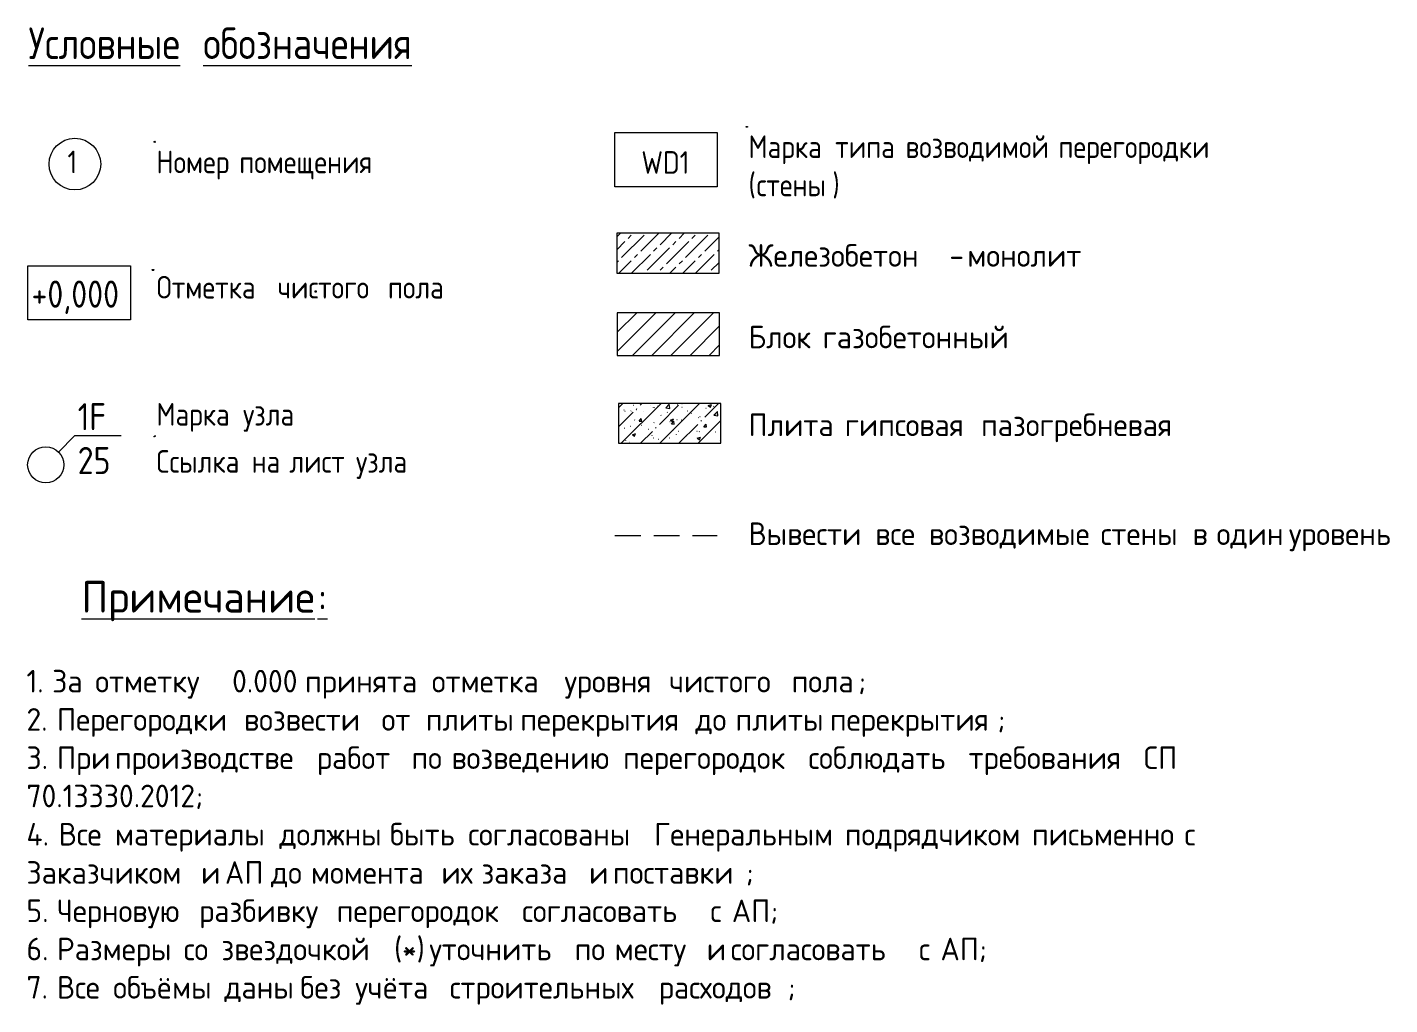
# Model space of a CAD drawing. Header units: millimetres. Extents: x 35143 to 244272, y -8553 to 29000.
# Drawn here: x 87059 to 97612, y -243 to 7327 of the extents above; entities that cross this region are included whole.
import ezdxf

# ---------------------------------------------------------------- set-up
doc = ezdxf.new("R2010")
doc.units = ezdxf.units.MM
doc.linetypes.add('ADSK_Штрих_ш2 п1', pattern=[300, 200, -100])
for name, color, linetype, lineweight in [('A-DETL', 7, 'Continuous', 9), ('A-DETL-1', 7, 'ADSK_Штрих_ш2 п1', 9), ('A-DETL-GENF', 7, 'Continuous', 9), ('G-ANNO-TEXT', 7, 'Continuous', 9)]:
    doc.layers.add(name, color=color, linetype=linetype, lineweight=lineweight)
for name, color, linetype, lineweight, true_color in [('A-DETL-GENF-3', 7, 'Continuous', 9, 0xe4eaf1), ('A-DETL-GENF-4', 9, 'Continuous', 9, 0x808080), ('A-DETL-GENF-5', 7, 'Continuous', 9, 0xc0c0c0), ('G-ANNO-TEXT-1', 7, 'Continuous', 9, 0x3c3c3c)]:
    doc.layers.add(name, color=color, linetype=linetype, lineweight=lineweight, true_color=true_color)
doc.styles.add('GOST Common_2', font='GOST_Common.ttf', dxfattribs={"height": 245})
doc.styles.add('GOST Common_3', font='GOST_Common.ttf', dxfattribs={"height": 175})
doc.styles.add('GOST Common_4', font='GOST_Common.ttf', dxfattribs={"width": 0.9, "height": 210})
doc.styles.add('GOST Common_5', font='GOST_Common.ttf', dxfattribs={"width": 0.9, "height": 175})
doc.styles.add('GOST Common_6', font='GOST_Common.ttf', dxfattribs={"width": 0.9, "height": 245})

msp = doc.modelspace()

# ---------------------------------------------------------------- hatches: boundary and pattern name
at = {"layer": 'A-DETL-GENF'}
h = msp.add_hatch(dxfattribs=at)
h.set_pattern_fill('FP_65', color=256, style=0, pattern_type=2)
h.set_pattern_definition([(45, (84435.91, 0), (98.99495, 197.9899), [245, -35, 35, -35])])
h.paths.add_polyline_path([(92416.7, 5423.3), (92416.7, 5731.7), (91624.2, 5731.7), (91624.2, 5423.3)])
at = {"layer": 'A-DETL-GENF-3'}
msp.add_hatch(color=256, dxfattribs=at).paths.add_polyline_path([(89298.3, 5279.5), (89298.3, 5284.5), (89285.6, 5284.5), (89285.6, 5279.5)])
at = {"layer": 'A-DETL-GENF-4'}
h = msp.add_hatch(dxfattribs=at)
h.set_pattern_fill('FP_66', color=256, style=0, pattern_type=2)
h.set_pattern_definition([(45, (84435.91, 0), (-74.2462, 74.2462), [])])
h.paths.add_polyline_path([(92421.1, 4786.5), (92421.1, 5115.7), (91628.6, 5115.7), (91628.6, 4786.5)])
at = {"layer": 'A-DETL-GENF-5'}
h = msp.add_hatch(dxfattribs=at)
h.set_pattern_fill('FP_67', color=256, style=0, pattern_type=2)
h.set_pattern_definition([(45, (84435.9, 0), (-148.4924, 148.4924), [210, -35, 7, -35]), (45, (84435.9, 148.4), (-148.4924, 148.4924), []), (50, (84435.9, 0), (251.0407, -21.9632), [26.25, -288.75]), (355, (84435.9, 0), (-48.5625, 263.267), [21, -231]), (100.451, (84456.83, -1.83), (202.48, 241.303), [22.309, -245.4]), (46.184, (84435.9, 70), (373.534, -57.933), [39.375, -433.125]), (96.636, (84467.04, 65.17), (327.13, 340.944), [33.464, -368.1]), (351.184, (84435.9, 70), (327.133, 340.94), [31.5, -346.5]), (21, (84470.9, 52.5), (208.917, -140.9164), [26.25, -288.75]), (326, (84470.9, 52.5), (85.161, 253.8024), [21, -231]), (71.451, (84488.32, 40.76), (294.079, 112.884), [22.309, -245.4]), (37.5, (84435.91, 0), (4.25595, 116.51285), [2.347, -225.853, 2.347, -232.153, -231.875]), (37.5, (84435.91, 0), (4.25595, 116.51285), [-462.7, 2.347, -229.528]), (7.5, (84435.91, 0), (92.0743, 138.0441), [2.347, -131.353, 2.347, -220.603, -88.375]), (7.5, (84435.91, 0), (92.0743, 138.0441), [-356.65, 2.347, -86.028]), (327.5, (84357.86, 0), (186.8379, -7.8942), [2.347, -85.153, 2.347, -270.653, -362.25]), (327.5, (84357.86, 0), (186.8379, -7.8942), [-360.5, 2.347, -359.903]), (317.5, (84322.86, 0), (204.1152, 35.0367), [2.347, -111.403, 2.347, -178.953, -257.25]), (317.5, (84322.86, 0), (204.1152, 35.0367), [-295.05, 2.347, -254.903])])
h.paths.add_polyline_path([(92429.8, 4105.8), (92429.8, 4414.3), (91637.3, 4414.3), (91637.3, 4105.8)])

# ---------------------------------------------------------------- linework, layer by layer
at = {"layer": 'A-DETL'}
for p, q in [((92625.8, 6557.9), (92636.8, 6557.9)), ((92625.8, 6553.8), (92625.8, 6557.9)), ((92636.8, 6553.8), (92625.8, 6553.8)), ((92636.8, 6557.9), (92636.8, 6553.8)), ((91610.6, 6513), (92403.1, 6513)), ((91610.6, 6091.3), (91610.6, 6513)), ((92403.1, 6513), (92403.1, 6091.3)), ((92403.1, 6091.3), (91610.6, 6091.3)), ((92416.7, 5731.7), (91624.2, 5731.7)), ((91624.2, 5731.7), (91624.2, 5423.3)), ((92416.7, 5423.3), (92416.7, 5731.7)), ((88025.7, 5452.4), (88039.5, 5452.4)), ((88025.7, 5446.9), (88025.7, 5452.4)), ((88025.7, 5446.9), (88039.5, 5446.9)), ((88039.5, 5452.4), (88039.5, 5446.9)), ((91624.2, 5423.3), (92416.7, 5423.3)), ((89298.3, 5284.5), (89285.6, 5284.5)), ((89285.6, 5284.5), (89285.6, 5279.5)), ((89285.6, 5279.5), (89298.3, 5279.5)), ((89298.3, 5279.5), (89298.3, 5284.5)), ((92421.1, 5115.7), (91628.6, 5115.7)), ((91628.6, 5115.7), (91628.6, 4786.5)), ((92421.1, 4786.5), (92421.1, 5115.7)), ((91628.6, 4786.5), (92421.1, 4786.5)), ((92429.8, 4414.3), (91637.3, 4414.3)), ((91637.3, 4414.3), (91637.3, 4105.8)), ((92429.8, 4105.8), (92429.8, 4414.3)), ((87425.7, 4162.9), (87300.6, 4037.9)), ((87785.7, 4162.9), (87425.7, 4162.9)), ((88043.2, 4159.3), (88046.8, 4162.9)), ((88046.8, 4162.9), (88055.2, 4162.9)), ((91637.3, 4105.8), (92429.8, 4105.8))]:
    msp.add_line(p, q, dxfattribs=at)
for centre, radius in [((87427.3, 6267.6), 200), ((88046, 6439.7), 5), ((88041.9, 4157.9), 1.85), ((87201.6, 3938.9), 140)]:
    msp.add_circle(centre, radius, dxfattribs=at)
at = {"layer": 'A-DETL-1'}
msp.add_line((91610.6, 3391.3), (92403.1, 3391.3), dxfattribs=at)
at = {"layer": 'G-ANNO-TEXT-1', "flags": 128}
msp.add_lwpolyline([(87063.6, 5479.9), (87857.3, 5479.9), (87857.3, 5062.7), (87063.6, 5062.7)], close=True, dxfattribs=at)

# ---------------------------------------------------------------- texts
at = {"layer": 'G-ANNO-TEXT', "attachment_point": 1}
for s, insert, char_height, width, style in [('\\LУсловные', (87067.7, 7325.6), 245, 1550.544, 'GOST Common_6'), ('\\L\\fGOST Common|b0|i0|c204|p34|;\\W.9;\\L ', (88347, 7325.6), 245, 90.911, 'GOST Common_6'), ('\\Lобозначения', (88422, 7325.6), 245, 2111.164, 'GOST Common_6'), ('Марка', (92645.3, 6489.6), 175, 747.493, 'GOST Common_5'), ('\\fGOST Common|b0|i0|c204|p34|;\\W.9; ', (93262.1, 6489.6), 175, 65.658, 'GOST Common_5'), ('\\fGOST Common|b0|i0|c204|p34|;\\W.9; ', (93808, 6489.6), 175, 65.658, 'GOST Common_5'), ('возводимой', (93862.2, 6489.6), 175, 1368.721, 'GOST Common_5'), ('\\fGOST Common|b0|i0|c204|p34|;\\W.9; ', (94991.5, 6489.6), 175, 65.658, 'GOST Common_5'), ('перегородки', (95045.6, 6489.6), 175, 1500.037, 'GOST Common_5'), ('\\fGOST Common|b0|i0|c204|p34|;\\W.9; ', (96283.3, 6489.6), 175, 65.658, 'GOST Common_5'), ('\\fGOST Common|b0|i0|c204|p34|;\\W.9;1', (87370.3, 6371.5), 175, 95.962, 'GOST Common_5'), ('Номер', (88058.8, 6371.5), 175, 712.139, 'GOST Common_5'), ('\\fGOST Common|b0|i0|c204|p34|;\\W.9; ', (88646.4, 6371.5), 175, 65.658, 'GOST Common_5'), ('\\fGOST Common|b0|i0|c204|p34|;\\W.9; ', (89771.5, 6371.5), 175, 65.658, 'GOST Common_5'), ('WD1', (91815.1, 6367.7), 175, 459.607, 'GOST Common_5'), ('типа', (93316.3, 6489.6), 175, 595.974, 'GOST Common_5'), ('помещения', (88700.5, 6371.5), 175, 1298.012, 'GOST Common_5'), ('\\fGOST Common|b0|i0|c204|p34|;\\W.9;(', (92645.3, 6193.3), 175, 75.759, 'GOST Common_5'), ('стены', (92707.9, 6193.3), 175, 712.139, 'GOST Common_5'), ('\\fGOST Common|b0|i0|c204|p34|;\\W.9;)', (93295.4, 6193.3), 175, 75.759, 'GOST Common_5'), ('Отметка', (88060.2, 5401.5), 175, 1070.734, 'GOST Common_5'), ('\\fGOST Common|b0|i0|c204|p34|;\\W.9; ', (88943.6, 5401.5), 175, 65.658, 'GOST Common_5'), ('\\fGOST Common|b0|i0|c204|p34|;\\W.9; ', (89797.9, 5401.5), 175, 65.658, 'GOST Common_5'), ('\\fGOST Common|b0|i0|c204|p34|;\\W.9; ', (90314.6, 5401.5), 175, 65.658, 'GOST Common_5'), ('чистого', (88997.8, 5401.5), 175, 969.721, 'GOST Common_5'), ('пола', (89852.1, 5401.5), 175, 560.62, 'GOST Common_5'), ('1F', (87449.1, 4416.3), 210, 282.835, 'GOST Common_4'), ('Марка', (88059, 4417.3), 175, 747.493, 'GOST Common_5'), ('\\fGOST Common|b0|i0|c204|p34|;\\W.9; ', (88675.8, 4417.3), 175, 65.658, 'GOST Common_5'), ('узла', (88730, 4417.3), 175, 550.519, 'GOST Common_5'), ('\\fGOST Common|b0|i0|c204|p34|;\\W.9; ', (89184.2, 4417.3), 175, 65.658, 'GOST Common_5'), ('25', (87449.1, 4077.1), 210, 323.24, 'GOST Common_4'), ('Ссылка', (88059, 4052.3), 175, 828.304, 'GOST Common_5'), ('\\fGOST Common|b0|i0|c204|p34|;\\W.9; ', (88742.5, 4052.3), 175, 65.658, 'GOST Common_5'), ('\\fGOST Common|b0|i0|c204|p34|;\\W.9; ', (89034.2, 4052.3), 175, 65.658, 'GOST Common_5'), ('\\fGOST Common|b0|i0|c204|p34|;\\W.9; ', (89550.9, 4052.3), 175, 65.658, 'GOST Common_5'), ('узла', (89605.1, 4052.3), 175, 550.519, 'GOST Common_5'), ('на', (88796.6, 4052.3), 175, 287.886, 'GOST Common_5'), ('лист', (89088.3, 4052.3), 175, 560.62, 'GOST Common_5')]:
    msp.add_mtext(s, dxfattribs=dict(at, insert=insert, char_height=char_height, width=width, style=style))
at = {"layer": 'G-ANNO-TEXT-1', "attachment_point": 1}
for s, insert, char_height, width, style in [('Железобетон', (92645.3, 5647.3), 175, 1756.497, 'GOST Common_3'), ('монолит', (94340, 5647.3), 175, 1116.751, 'GOST Common_3'), (' - ', (94094.6, 5647.3), 175, 297.426, 'GOST Common_3'), ('+0,000', (87091.6, 5365.5), 210, 888.911, 'GOST Common_4'), ('Блок', (92645.3, 5015.9), 175, 622.911, 'GOST Common_3'), ('\\fGOST Common|b0|i0|c204|p34|; ', (93159.3, 5015.9), 175, 72.954, 'GOST Common_3'), ('газобетонный', (93219.5, 5015.9), 175, 1879.957, 'GOST Common_3'), ('Плита', (92645.3, 4335.9), 175, 830.548, 'GOST Common_3'), ('\\fGOST Common|b0|i0|c204|p34|; ', (93330.6, 4335.9), 175, 72.954, 'GOST Common_3'), ('\\fGOST Common|b0|i0|c204|p34|; ', (94386.3, 4335.9), 175, 72.954, 'GOST Common_3'), ('пазогребневая', (94446.5, 4335.9), 175, 1992.193, 'GOST Common_3'), ('гипсовая', (93390.8, 4335.9), 175, 1206.54, 'GOST Common_3'), ('Вывести', (92645.3, 3492.3), 175, 1116.751, 'GOST Common_3'), ('\\fGOST Common|b0|i0|c204|p34|; ', (93566.8, 3492.3), 175, 72.954, 'GOST Common_3'), ('\\fGOST Common|b0|i0|c204|p34|; ', (93983.5, 3492.3), 175, 72.954, 'GOST Common_3'), ('\\fGOST Common|b0|i0|c204|p34|; ', (95312.3, 3492.3), 175, 72.954, 'GOST Common_3'), ('\\fGOST Common|b0|i0|c204|p34|; ', (96025.4, 3492.3), 175, 72.954, 'GOST Common_3'), ('\\fGOST Common|b0|i0|c204|p34|; ', (96210.6, 3492.3), 175, 72.954, 'GOST Common_3'), ('\\fGOST Common|b0|i0|c204|p34|; ', (96770.9, 3492.3), 175, 72.954, 'GOST Common_3'), ('все', (93627, 3492.3), 175, 432.11, 'GOST Common_3'), ('возводимые', (94043.7, 3492.3), 175, 1537.637, 'GOST Common_3'), ('стены', (95372.5, 3492.3), 175, 791.266, 'GOST Common_3'), ('\\fGOST Common|b0|i0|c204|p34|;в', (96085.6, 3492.3), 175, 151.519, 'GOST Common_3'), ('один', (96270.8, 3492.3), 175, 606.076, 'GOST Common_3'), ('уровень', (96831.1, 3492.3), 175, 1060.633, 'GOST Common_3'), ('\\LПримечание', (87478.4, 3038.8), 245, 2216.666, 'GOST Common_2'), ('\\L\\fGOST Common|b0|i0|c204|p34|;\\L:', (89307.3, 3038.8), 245, 89.789, 'GOST Common_2'), ('1. ', (87052.6, 2350.7), 175, 241.308, 'GOST Common_3'), ('За', (87251.7, 2350.7), 175, 331.097, 'GOST Common_3'), ('\\fGOST Common|b0|i0|c204|p34|; ', (87524.8, 2350.7), 175, 72.954, 'GOST Common_3'), (' 0.000 ', (88538.9, 2350.7), 175, 813.713, 'GOST Common_3'), ('\\fGOST Common|b0|i0|c204|p34|; ', (90131.7, 2350.7), 175, 72.954, 'GOST Common_3'), ('\\fGOST Common|b0|i0|c204|p34|; ', (91159.6, 2350.7), 175, 72.954, 'GOST Common_3'), ('\\fGOST Common|b0|i0|c204|p34|; ', (91969.8, 2350.7), 175, 72.954, 'GOST Common_3'), ('\\fGOST Common|b0|i0|c204|p34|; ', (92919, 2350.7), 175, 72.954, 'GOST Common_3'), ('отметку', (87585, 2350.7), 175, 1156.033, 'GOST Common_3'), ('принята', (89210.2, 2350.7), 175, 1116.751, 'GOST Common_3'), ('отметка', (90191.8, 2350.7), 175, 1172.869, 'GOST Common_3'), ('уровня', (91219.8, 2350.7), 175, 909.114, 'GOST Common_3'), ('чистого', (92030, 2350.7), 175, 1077.468, 'GOST Common_3'), ('пола', (92979.2, 2350.7), 175, 622.911, 'GOST Common_3'), ('\\fGOST Common|b0|i0|c204|p34|;;', (93493.2, 2350.7), 175, 72.954, 'GOST Common_3'), ('2. ', (87052.6, 2054.4), 175, 286.202, 'GOST Common_3'), ('Перегородки', (87288.7, 2054.4), 175, 1683.544, 'GOST Common_3'), ('\\fGOST Common|b0|i0|c204|p34|; ', (88677.8, 2054.4), 175, 72.954, 'GOST Common_3'), ('возвести', (88738, 2054.4), 175, 1217.763, 'GOST Common_3'), ('\\fGOST Common|b0|i0|c204|p34|; ', (89742.7, 2054.4), 175, 72.954, 'GOST Common_3'), ('\\fGOST Common|b0|i0|c204|p34|; ', (90085.4, 2054.4), 175, 72.954, 'GOST Common_3'), ('\\fGOST Common|b0|i0|c204|p34|; ', (90816.9, 2054.4), 175, 72.954, 'GOST Common_3'), ('\\fGOST Common|b0|i0|c204|p34|; ', (92173.6, 2054.4), 175, 72.954, 'GOST Common_3'), ('\\fGOST Common|b0|i0|c204|p34|; ', (92483.8, 2054.4), 175, 72.954, 'GOST Common_3'), ('\\fGOST Common|b0|i0|c204|p34|; ', (93215.4, 2054.4), 175, 72.954, 'GOST Common_3'), ('от', (89802.9, 2054.4), 175, 342.321, 'GOST Common_3'), ('плиты', (90145.5, 2054.4), 175, 813.713, 'GOST Common_3'), ('перекрытия', (90877.1, 2054.4), 175, 1571.307, 'GOST Common_3'), ('до', (92233.8, 2054.4), 175, 303.038, 'GOST Common_3'), ('плиты', (92544, 2054.4), 175, 813.713, 'GOST Common_3'), ('перекрытия', (93275.6, 2054.4), 175, 1571.307, 'GOST Common_3'), ('\\fGOST Common|b0|i0|c204|p34|;;', (94572, 2054.4), 175, 72.954, 'GOST Common_3'), ('3. ', (87052.6, 1758), 175, 286.202, 'GOST Common_3'), ('При', (87288.7, 1758), 175, 471.392, 'GOST Common_3'), ('\\fGOST Common|b0|i0|c204|p34|; ', (87677.6, 1758), 175, 72.954, 'GOST Common_3'), ('производстве', (87737.8, 1758), 175, 1823.839, 'GOST Common_3'), ('\\fGOST Common|b0|i0|c204|p34|; ', (89242.7, 1758), 175, 72.954, 'GOST Common_3'), ('работ', (89302.8, 1758), 175, 813.713, 'GOST Common_3'), ('\\fGOST Common|b0|i0|c204|p34|; ', (89974.2, 1758), 175, 72.954, 'GOST Common_3'), ('по', (90034.4, 1758), 175, 303.038, 'GOST Common_3'), ('\\fGOST Common|b0|i0|c204|p34|; ', (90284.5, 1758), 175, 72.954, 'GOST Common_3'), ('возведению', (90344.6, 1758), 175, 1537.637, 'GOST Common_3'), ('\\fGOST Common|b0|i0|c204|p34|; ', (91613.3, 1758), 175, 72.954, 'GOST Common_3'), ('перегородок', (91673.5, 1758), 175, 1666.708, 'GOST Common_3'), ('\\fGOST Common|b0|i0|c204|p34|; ', (93048.7, 1758), 175, 72.954, 'GOST Common_3'), ('соблюдать', (93108.9, 1758), 175, 1431.012, 'GOST Common_3'), ('\\fGOST Common|b0|i0|c204|p34|; ', (94289.6, 1758), 175, 72.954, 'GOST Common_3'), ('требования', (94349.8, 1758), 175, 1571.307, 'GOST Common_3'), ('\\fGOST Common|b0|i0|c204|p34|; ', (95646.2, 1758), 175, 72.954, 'GOST Common_3'), ('СП', (95706.4, 1758), 175, 319.873, 'GOST Common_3'), ('\\fGOST Common|b0|i0|c204|p34|; ', (95970.3, 1758), 175, 72.954, 'GOST Common_3'), ('70.13330.2012;', (87052.6, 1461.7), 175, 1773.333, 'GOST Common_3'), ('4. ', (87052.6, 1165.4), 175, 303.038, 'GOST Common_3'), ('Все', (87302.6, 1165.4), 175, 454.557, 'GOST Common_3'), ('\\fGOST Common|b0|i0|c204|p34|; ', (87677.6, 1165.4), 175, 72.954, 'GOST Common_3'), ('\\fGOST Common|b0|i0|c204|p34|; ', (88951, 1165.4), 175, 72.954, 'GOST Common_3'), ('\\fGOST Common|b0|i0|c204|p34|; ', (89807.5, 1165.4), 175, 72.954, 'GOST Common_3'), ('быть', (89867.7, 1165.4), 175, 662.194, 'GOST Common_3'), ('\\fGOST Common|b0|i0|c204|p34|; ', (90414.1, 1165.4), 175, 72.954, 'GOST Common_3'), ('\\fGOST Common|b0|i0|c204|p34|; ', (91854.1, 1165.4), 175, 72.954, 'GOST Common_3'), ('Генеральным', (91914.3, 1165.4), 175, 1717.215, 'GOST Common_3'), ('\\fGOST Common|b0|i0|c204|p34|; ', (93331.1, 1165.4), 175, 72.954, 'GOST Common_3'), ('\\fGOST Common|b0|i0|c204|p34|; ', (94780.4, 1165.4), 175, 72.954, 'GOST Common_3'), ('\\fGOST Common|b0|i0|c204|p34|; ', (95961.1, 1165.4), 175, 72.954, 'GOST Common_3'), ('\\fGOST Common|b0|i0|c204|p34|; ', (96127.8, 1165.4), 175, 72.954, 'GOST Common_3'), ('материалы', (87737.8, 1165.4), 175, 1470.295, 'GOST Common_3'), ('должны', (89011.1, 1165.4), 175, 965.232, 'GOST Common_3'), ('согласованы', (90474.3, 1165.4), 175, 1672.32, 'GOST Common_3'), ('подрядчиком', (93391.3, 1165.4), 175, 1683.544, 'GOST Common_3'), ('письменно', (94840.6, 1165.4), 175, 1358.059, 'GOST Common_3'), ('\\fGOST Common|b0|i0|c204|p34|;с', (96021.3, 1165.4), 175, 129.072, 'GOST Common_3'), ('Заказчиком', (87052.6, 869), 175, 1565.696, 'GOST Common_3'), ('\\fGOST Common|b0|i0|c204|p34|; ', (88344.4, 869), 175, 72.954, 'GOST Common_3'), ('\\fGOST Common|b0|i0|c204|p34|; ', (88529.6, 869), 175, 72.954, 'GOST Common_3'), ('АП', (88589.8, 869), 175, 359.156, 'GOST Common_3'), ('\\fGOST Common|b0|i0|c204|p34|; ', (88886.1, 869), 175, 72.954, 'GOST Common_3'), ('\\fGOST Common|b0|i0|c204|p34|; ', (89196.4, 869), 175, 72.954, 'GOST Common_3'), ('\\fGOST Common|b0|i0|c204|p34|; ', (90205.7, 869), 175, 72.954, 'GOST Common_3'), ('\\fGOST Common|b0|i0|c204|p34|; ', (90516, 869), 175, 72.954, 'GOST Common_3'), ('\\fGOST Common|b0|i0|c204|p34|; ', (91349.4, 869), 175, 72.954, 'GOST Common_3'), ('\\fGOST Common|b0|i0|c204|p34|; ', (91534.6, 869), 175, 72.954, 'GOST Common_3'), ('\\fGOST Common|b0|i0|c204|p34|;и', (88404.6, 869), 175, 151.519, 'GOST Common_3'), ('до', (88946.3, 869), 175, 303.038, 'GOST Common_3'), ('момента', (89256.5, 869), 175, 1150.422, 'GOST Common_3'), ('их', (90265.9, 869), 175, 303.038, 'GOST Common_3'), ('заказа', (90576.2, 869), 175, 937.173, 'GOST Common_3'), ('\\fGOST Common|b0|i0|c204|p34|;и', (91409.6, 869), 175, 151.519, 'GOST Common_3'), ('поставки', (91594.8, 869), 175, 1245.822, 'GOST Common_3'), ('\\fGOST Common|b0|i0|c204|p34|;;', (92622.7, 869), 175, 72.954, 'GOST Common_3'), ('5. ', (87052.6, 572.7), 175, 286.202, 'GOST Common_3'), ('Черновую', (87288.7, 572.7), 175, 1262.658, 'GOST Common_3'), ('\\fGOST Common|b0|i0|c204|p34|; ', (88330.5, 572.7), 175, 72.954, 'GOST Common_3'), ('разбивку', (88390.7, 572.7), 175, 1217.763, 'GOST Common_3'), ('\\fGOST Common|b0|i0|c204|p34|; ', (89395.5, 572.7), 175, 72.954, 'GOST Common_3'), ('\\fGOST Common|b0|i0|c204|p34|; ', (90830.8, 572.7), 175, 72.954, 'GOST Common_3'), ('\\fGOST Common|b0|i0|c204|p34|; ', (92289.3, 572.7), 175, 72.954, 'GOST Common_3'), ('\\fGOST Common|b0|i0|c204|p34|; ', (92456, 572.7), 175, 72.954, 'GOST Common_3'), ('АП', (92516.2, 572.7), 175, 359.156, 'GOST Common_3'), ('перегородок', (89455.6, 572.7), 175, 1666.708, 'GOST Common_3'), ('согласовать', (90891, 572.7), 175, 1694.767, 'GOST Common_3'), ('\\fGOST Common|b0|i0|c204|p34|;с', (92349.5, 572.7), 175, 129.072, 'GOST Common_3'), ('\\fGOST Common|b0|i0|c204|p34|;;', (92812.5, 572.7), 175, 72.954, 'GOST Common_3'), ('6. ', (87052.6, 276.4), 175, 286.202, 'GOST Common_3'), ('Размеры', (87288.7, 276.4), 175, 1116.751, 'GOST Common_3'), ('\\fGOST Common|b0|i0|c204|p34|; ', (88210.1, 276.4), 175, 72.954, 'GOST Common_3'), ('со', (88270.3, 276.4), 175, 280.591, 'GOST Common_3'), ('\\fGOST Common|b0|i0|c204|p34|; ', (88501.8, 276.4), 175, 72.954, 'GOST Common_3'), ('звездочкой', (88562, 276.4), 175, 1492.742, 'GOST Common_3'), (' (*) ', (89793.6, 276.4), 175, 460.169, 'GOST Common_3'), ('уточнить', (90173.3, 276.4), 175, 1290.717, 'GOST Common_3'), ('\\fGOST Common|b0|i0|c204|p34|; ', (91238.3, 276.4), 175, 72.954, 'GOST Common_3'), ('по', (91298.5, 276.4), 175, 303.038, 'GOST Common_3'), ('\\fGOST Common|b0|i0|c204|p34|; ', (91548.5, 276.4), 175, 72.954, 'GOST Common_3'), ('месту', (91608.7, 276.4), 175, 791.266, 'GOST Common_3'), ('\\fGOST Common|b0|i0|c204|p34|; ', (92261.5, 276.4), 175, 72.954, 'GOST Common_3'), ('\\fGOST Common|b0|i0|c204|p34|;и', (92321.7, 276.4), 175, 151.519, 'GOST Common_3'), ('\\fGOST Common|b0|i0|c204|p34|; ', (92446.8, 276.4), 175, 72.954, 'GOST Common_3'), ('согласовать', (92507, 276.4), 175, 1694.767, 'GOST Common_3'), ('\\fGOST Common|b0|i0|c204|p34|; ', (93905.3, 276.4), 175, 72.954, 'GOST Common_3'), ('\\fGOST Common|b0|i0|c204|p34|;с', (93965.5, 276.4), 175, 129.072, 'GOST Common_3'), ('\\fGOST Common|b0|i0|c204|p34|; ', (94072, 276.4), 175, 72.954, 'GOST Common_3'), ('АП', (94132.2, 276.4), 175, 359.156, 'GOST Common_3'), ('\\fGOST Common|b0|i0|c204|p34|;;', (94428.5, 276.4), 175, 72.954, 'GOST Common_3'), ('7. ', (87052.6, -20), 175, 286.202, 'GOST Common_3'), ('Все', (87288.7, -20), 175, 454.557, 'GOST Common_3'), ('\\fGOST Common|b0|i0|c204|p34|; ', (87663.8, -20), 175, 72.954, 'GOST Common_3'), ('объёмы', (87723.9, -20), 175, 970.844, 'GOST Common_3'), ('\\fGOST Common|b0|i0|c204|p34|; ', (88525, -20), 175, 72.954, 'GOST Common_3'), ('даны', (88585.2, -20), 175, 639.747, 'GOST Common_3'), ('\\fGOST Common|b0|i0|c204|p34|; ', (89113, -20), 175, 72.954, 'GOST Common_3'), ('без', (89173.2, -20), 175, 443.333, 'GOST Common_3'), ('\\fGOST Common|b0|i0|c204|p34|; ', (89539, -20), 175, 72.954, 'GOST Common_3'), ('учёта', (89599.2, -20), 175, 813.713, 'GOST Common_3'), ('\\fGOST Common|b0|i0|c204|p34|; ', (90270.6, -20), 175, 72.954, 'GOST Common_3'), ('строительных', (90330.8, -20), 175, 1891.181, 'GOST Common_3'), ('\\fGOST Common|b0|i0|c204|p34|; ', (91891.1, -20), 175, 72.954, 'GOST Common_3'), ('расходов', (91951.3, -20), 175, 1206.54, 'GOST Common_3'), ('\\fGOST Common|b0|i0|c204|p34|;;', (92946.8, -20), 175, 72.954, 'GOST Common_3')]:
    msp.add_mtext(s, dxfattribs=dict(at, insert=insert, char_height=char_height, width=width, style=style))

doc.saveas('drawing.dxf')
